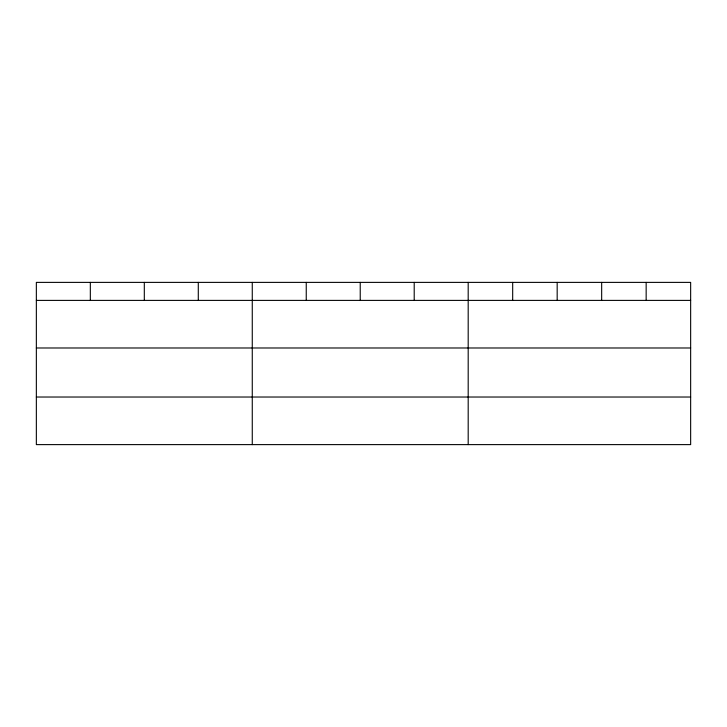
<?xml version="1.0" encoding="UTF-8"?>
<svg xmlns="http://www.w3.org/2000/svg" width="727" height="727" viewBox="0 0 727 727"><rect width="100%" height="100%" fill="white"/><g stroke="black" fill="none" stroke-linecap="round" stroke-linejoin="round"><path stroke-width="1.09" d="M690.65 347.988L690.65 282.385L36.35 282.385L36.35 444.615L690.65 444.615L690.65 347.988L36.35 347.988M36.35 300.396L690.65 300.396M36.35 397.024L690.65 397.024M646.158 282.385L646.158 300.396M601.665 282.385L601.665 300.396M557.173 282.385L557.173 300.396M512.68 282.385L512.68 300.396M468.188 282.385L468.188 444.615M414.208 282.385L414.208 300.396M360.228 282.385L360.228 300.396M306.249 282.385L306.249 300.396M252.269 282.385L252.269 444.615M198.289 282.385L198.289 300.396M144.31 282.385L144.31 300.396M90.33 282.385L90.33 300.396"/></g></svg>
